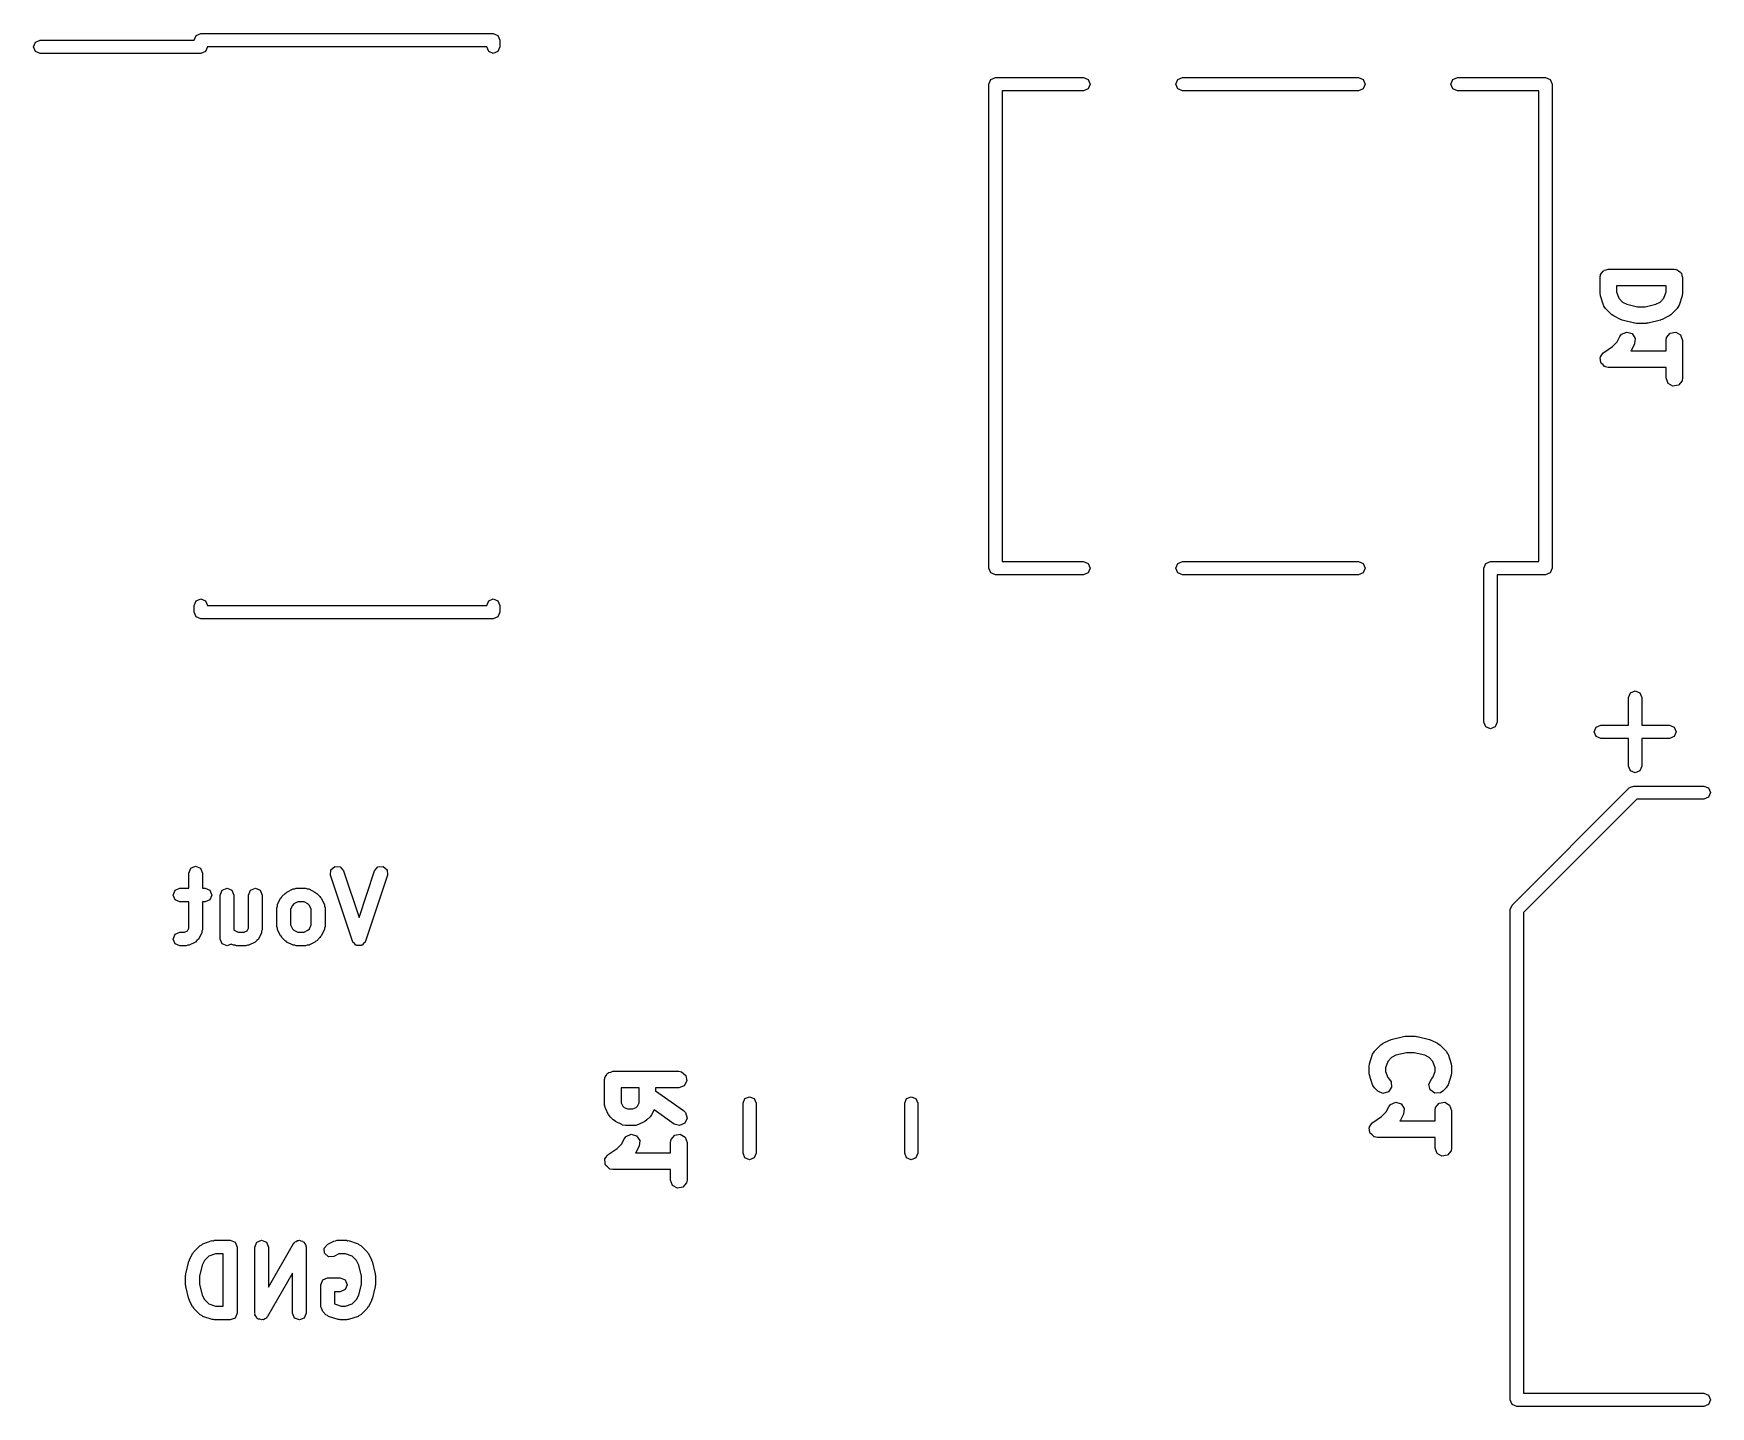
# Model space of a CAD drawing. Extents: x 83.8 to 115, y -109.8 to -83.6.
# Drawn here: x 83.75 to 99, y -109.82 to -97.34 of the extents above; entities that cross this region are included whole.
import ezdxf

# ---------------------------------------------------------------- set-up
doc = ezdxf.new("R2010")
doc.units = 0
doc.layers.add('BLACK', color=7, linetype='CONTINUOUS')

msp = doc.modelspace()

# ---------------------------------------------------------------- linework, layer by layer
at = {"layer": 'BLACK', "linetype": 'CONTINUOUS'}
for p, q in [((83.7726, -97.4176), (83.815, -97.4)), ((83.815, -97.4), (85.215, -97.4)), ((85.215, -97.4), (85.2326, -97.3576)), ((85.2326, -97.3576), (85.275, -97.34)), ((85.275, -97.34), (87.935, -97.34)), ((87.935, -97.34), (87.9774, -97.3576)), ((87.9774, -97.3576), (87.995, -97.4)), ((87.995, -97.4), (87.995, -97.46)), ((83.755, -97.46), (83.7726, -97.4176)), ((83.7726, -97.5024), (83.755, -97.46)), ((83.815, -97.52), (83.7726, -97.5024)), ((85.275, -97.52), (83.815, -97.52)), ((85.3174, -97.5024), (85.275, -97.52)), ((85.335, -97.46), (85.3174, -97.5024)), ((87.875, -97.46), (85.335, -97.46)), ((87.8926, -97.5024), (87.875, -97.46)), ((87.935, -97.52), (87.8926, -97.5024)), ((87.9774, -97.5024), (87.935, -97.52)), ((87.995, -97.46), (87.9774, -97.5024)), ((92.44, -97.8), (92.4576, -97.7576)), ((92.44, -102.2), (92.44, -97.8)), ((92.4576, -97.7576), (92.5, -97.74)), ((92.5, -97.74), (93.3, -97.74)), ((93.3, -97.86), (92.56, -97.86)), ((92.56, -97.86), (92.56, -102.14)), ((93.3, -97.74), (93.3424, -97.7576)), ((93.3424, -97.8424), (93.3, -97.86)), ((93.3424, -97.7576), (93.36, -97.8)), ((93.36, -97.8), (93.3424, -97.8424)), ((94.14, -97.8), (94.1576, -97.7576)), ((94.1576, -97.8424), (94.14, -97.8)), ((94.1576, -97.7576), (94.2, -97.74)), ((94.2, -97.86), (94.1576, -97.8424)), ((94.2, -97.74), (95.8, -97.74)), ((95.8, -97.86), (94.2, -97.86)), ((95.8, -97.74), (95.8424, -97.7576)), ((95.8424, -97.8424), (95.8, -97.86)), ((95.8424, -97.7576), (95.86, -97.8)), ((95.86, -97.8), (95.8424, -97.8424)), ((96.64, -97.8), (96.6576, -97.7576)), ((96.6576, -97.8424), (96.64, -97.8)), ((96.6576, -97.7576), (96.7, -97.74)), ((96.7, -97.86), (96.6576, -97.8424)), ((96.7, -97.74), (97.5, -97.74)), ((97.44, -97.86), (96.7, -97.86)), ((97.44, -102.14), (97.44, -97.86)), ((97.5, -97.74), (97.5424, -97.7576)), ((97.5424, -97.7576), (97.56, -97.8)), ((97.56, -97.8), (97.56, -102.2)), ((97.9964, -99.5571), (97.9981, -99.5474)), ((97.9976, -99.5441), (97.9992, -99.5412)), ((97.9981, -99.5474), (97.9976, -99.5441)), ((97.9992, -99.5412), (98.001, -99.5315)), ((98.001, -99.5315), (98.0135, -99.5166)), ((98.0135, -99.5166), (98.0232, -99.4997)), ((98.0232, -99.4997), (98.0296, -99.4974)), ((98.0296, -99.4974), (98.0339, -99.4922)), ((98.0339, -99.4922), (98.0531, -99.4888)), ((98.0531, -99.4888), (98.0714, -99.4821)), ((98.0714, -99.4821), (98.6714, -99.4821)), ((98.6714, -99.4821), (98.6812, -99.4839)), ((98.6812, -99.4839), (98.6845, -99.4833)), ((98.6845, -99.4833), (98.6873, -99.4849)), ((98.6873, -99.4849), (98.6971, -99.4867)), ((98.6971, -99.4867), (98.712, -99.4992)), ((98.712, -99.4992), (98.7289, -99.5089)), ((98.7289, -99.5089), (98.7312, -99.5153)), ((98.7312, -99.5153), (98.7364, -99.5196)), ((98.7364, -99.5196), (98.7398, -99.5388)), ((98.7398, -99.5388), (98.7464, -99.5571)), ((97.9964, -99.7), (97.9964, -99.5571)), ((97.997, -99.7015), (97.9964, -99.7)), ((98.0003, -99.7237), (97.997, -99.7015)), ((98.1464, -99.6321), (98.1464, -99.6878)), ((98.5964, -99.6321), (98.1464, -99.6321)), ((98.1464, -99.6878), (98.1656, -99.7452)), ((98.5773, -99.7452), (98.5964, -99.6878)), ((98.5964, -99.6878), (98.5964, -99.6321)), ((98.7464, -99.7), (98.7425, -99.7221)), ((98.7464, -99.5571), (98.7464, -99.7)), ((98.0288, -99.8094), (98.0003, -99.7237)), ((98.0316, -99.8129), (98.0288, -99.8094)), ((98.032, -99.8174), (98.0316, -99.8129)), ((98.047, -99.8387), (98.032, -99.8174)), ((98.1041, -99.8959), (98.047, -99.8387)), ((98.1656, -99.7452), (98.2016, -99.7812)), ((98.2016, -99.7812), (98.2405, -99.8007)), ((98.2405, -99.8007), (98.3378, -99.825)), ((98.3378, -99.825), (98.4051, -99.825)), ((98.4051, -99.825), (98.5024, -99.8007)), ((98.5024, -99.8007), (98.5413, -99.7812)), ((98.5413, -99.7812), (98.5773, -99.7452)), ((98.6959, -99.8387), (98.6387, -99.8959)), ((98.6978, -99.8347), (98.6959, -99.8387)), ((98.7016, -99.8323), (98.6978, -99.8347)), ((98.714, -99.8094), (98.7016, -99.8323)), ((98.7426, -99.7237), (98.714, -99.8094)), ((98.7425, -99.7221), (98.7426, -99.7237)), ((98.1056, -99.8966), (98.1041, -99.8959)), ((98.1236, -99.9099), (98.1056, -99.8966)), ((98.1807, -99.9385), (98.1236, -99.9099)), ((98.1843, -99.9389), (98.1807, -99.9385)), ((98.1961, -99.9442), (98.1843, -99.9389)), ((98.3104, -99.9728), (98.1961, -99.9442)), ((98.3138, -99.9724), (98.3104, -99.9728)), ((98.3286, -99.975), (98.3138, -99.9724)), ((98.4143, -99.975), (98.3286, -99.975)), ((98.4175, -99.9738), (98.4143, -99.975)), ((98.4325, -99.9728), (98.4175, -99.9738)), ((98.5468, -99.9442), (98.4325, -99.9728)), ((98.5497, -99.9422), (98.5468, -99.9442)), ((98.5621, -99.9385), (98.5497, -99.9422)), ((98.6193, -99.9099), (98.5621, -99.9385)), ((98.6204, -99.9087), (98.6193, -99.9099)), ((98.6387, -99.8959), (98.6204, -99.9087)), ((98.1094, -100.185), (98.1526, -100.141)), ((98.1526, -100.141), (98.1758, -100.095)), ((98.1758, -100.095), (98.1913, -100.074)), ((98.1913, -100.074), (98.2384, -100.054)), ((98.2384, -100.054), (98.2875, -100.068)), ((98.2875, -100.068), (98.3158, -100.111)), ((98.3158, -100.111), (98.3099, -100.162)), ((98.5964, -100.129), (98.601, -100.103)), ((98.5964, -100.225), (98.5964, -100.129)), ((98.601, -100.103), (98.6339, -100.064)), ((98.6339, -100.064), (98.6845, -100.055)), ((98.6845, -100.055), (98.7289, -100.08)), ((98.7289, -100.08), (98.7464, -100.129)), ((98.7464, -100.129), (98.7464, -100.471)), ((97.9976, -100.287), (97.9997, -100.283)), ((98.0013, -100.308), (97.9976, -100.287)), ((97.9994, -100.279), (98.0123, -100.261)), ((97.9997, -100.283), (97.9994, -100.279)), ((98.0027, -100.33), (98.0013, -100.308)), ((98.0123, -100.261), (98.0232, -100.243)), ((98.0232, -100.243), (98.0273, -100.241)), ((98.0273, -100.241), (98.0298, -100.238)), ((98.0298, -100.238), (98.1094, -100.185)), ((98.2814, -100.219), (98.2771, -100.225)), ((98.2771, -100.225), (98.5964, -100.225)), ((98.3099, -100.162), (98.2814, -100.219)), ((98.0057, -100.333), (98.0027, -100.33)), ((98.0065, -100.337), (98.0057, -100.333)), ((98.0232, -100.351), (98.0065, -100.337)), ((98.0382, -100.367), (98.0232, -100.351)), ((98.0425, -100.368), (98.0382, -100.367)), ((98.0458, -100.37), (98.0425, -100.368)), ((98.0714, -100.375), (98.0458, -100.37)), ((98.5964, -100.375), (98.0714, -100.375)), ((98.5964, -100.471), (98.5964, -100.375)), ((98.614, -100.52), (98.5964, -100.471)), ((98.6584, -100.545), (98.614, -100.52)), ((98.7089, -100.536), (98.6584, -100.545)), ((98.7419, -100.497), (98.7089, -100.536)), ((98.7464, -100.471), (98.7419, -100.497)), ((92.56, -102.14), (93.3, -102.14)), ((93.3, -102.14), (93.3424, -102.158)), ((94.1576, -102.158), (94.2, -102.14)), ((94.2, -102.14), (95.8, -102.14)), ((95.8, -102.14), (95.8424, -102.158)), ((96.9576, -102.158), (97, -102.14)), ((97, -102.14), (97.44, -102.14)), ((92.4576, -102.242), (92.44, -102.2)), ((92.5, -102.26), (92.4576, -102.242)), ((93.3, -102.26), (92.5, -102.26)), ((93.3424, -102.242), (93.3, -102.26)), ((93.3424, -102.158), (93.36, -102.2)), ((93.36, -102.2), (93.3424, -102.242)), ((94.14, -102.2), (94.1576, -102.158)), ((94.1576, -102.242), (94.14, -102.2)), ((94.2, -102.26), (94.1576, -102.242)), ((95.8, -102.26), (94.2, -102.26)), ((95.8424, -102.242), (95.8, -102.26)), ((95.8424, -102.158), (95.86, -102.2)), ((95.86, -102.2), (95.8424, -102.242)), ((96.94, -102.2), (96.9576, -102.158)), ((96.94, -103.6), (96.94, -102.2)), ((97.5, -102.26), (97.06, -102.26)), ((97.06, -102.26), (97.06, -103.6)), ((97.5424, -102.242), (97.5, -102.26)), ((97.56, -102.2), (97.5424, -102.242)), ((85.215, -102.54), (85.2326, -102.498)), ((85.215, -102.6), (85.215, -102.54)), ((85.2326, -102.498), (85.275, -102.48)), ((85.275, -102.48), (85.3174, -102.498)), ((85.3174, -102.498), (85.335, -102.54)), ((85.335, -102.54), (87.875, -102.54)), ((87.875, -102.54), (87.8926, -102.498)), ((87.8926, -102.498), (87.935, -102.48)), ((87.935, -102.48), (87.9774, -102.498)), ((87.9774, -102.498), (87.995, -102.54)), ((87.995, -102.54), (87.995, -102.6)), ((85.2326, -102.642), (85.215, -102.6)), ((85.275, -102.66), (85.2326, -102.642)), ((87.935, -102.66), (85.275, -102.66)), ((87.9774, -102.642), (87.935, -102.66)), ((87.995, -102.6), (87.9774, -102.642)), ((98.255, -103.375), (98.2726, -103.333)), ((98.2726, -103.333), (98.315, -103.315)), ((98.315, -103.315), (98.3574, -103.333)), ((98.3574, -103.333), (98.375, -103.375)), ((98.255, -103.627), (98.255, -103.375)), ((98.375, -103.375), (98.375, -103.627)), ((96.9576, -103.642), (96.94, -103.6)), ((97, -103.66), (96.9576, -103.642)), ((97.0424, -103.642), (97, -103.66)), ((97.06, -103.6), (97.0424, -103.642)), ((97.9425, -103.688), (97.9601, -103.645)), ((97.9601, -103.645), (98.0025, -103.627)), ((98.0025, -103.627), (98.255, -103.627)), ((98.375, -103.627), (98.6275, -103.627)), ((98.6275, -103.627), (98.6699, -103.645)), ((98.6699, -103.645), (98.6875, -103.688)), ((97.9601, -103.73), (97.9425, -103.688)), ((98.0025, -103.748), (97.9601, -103.73)), ((98.255, -103.748), (98.0025, -103.748)), ((98.255, -104), (98.255, -103.748)), ((98.6275, -103.748), (98.375, -103.748)), ((98.375, -103.748), (98.375, -104)), ((98.6699, -103.73), (98.6275, -103.748)), ((98.6875, -103.688), (98.6699, -103.73)), ((98.2726, -104.042), (98.255, -104)), ((98.315, -104.06), (98.2726, -104.042)), ((98.3574, -104.042), (98.315, -104.06)), ((98.375, -104), (98.3574, -104.042)), ((97.1976, -105.262), (98.262, -104.198)), ((98.262, -104.198), (98.2744, -104.192)), ((98.2744, -104.192), (98.3044, -104.18)), ((98.3044, -104.18), (98.94, -104.18)), ((98.94, -104.18), (98.9824, -104.198)), ((98.9824, -104.198), (99, -104.24)), ((99, -104.24), (98.9824, -104.282)), ((98.3293, -104.3), (97.3, -105.329)), ((98.94, -104.3), (98.3293, -104.3)), ((98.9824, -104.282), (98.94, -104.3)), ((85.1661, -104.971), (85.1844, -104.927)), ((85.1661, -105.109), (85.1661, -104.971)), ((85.1844, -104.927), (85.2286, -104.909)), ((85.2286, -104.909), (85.2728, -104.927)), ((85.2728, -104.927), (85.2911, -104.971)), ((85.2911, -104.971), (85.2911, -105.109)), ((86.455, -104.991), (86.4584, -104.943)), ((86.655, -105.591), (86.455, -104.991)), ((86.4584, -104.943), (86.4945, -104.912)), ((86.4945, -104.912), (86.5422, -104.916)), ((86.5422, -104.916), (86.5736, -104.952)), ((86.5736, -104.952), (86.7143, -105.374)), ((86.7143, -105.374), (86.855, -104.952)), ((86.9736, -104.991), (86.7736, -105.591)), ((86.855, -104.952), (86.8863, -104.916)), ((86.8863, -104.916), (86.934, -104.912)), ((86.934, -104.912), (86.9702, -104.943)), ((86.9702, -104.943), (86.9736, -104.991)), ((85.0232, -105.171), (85.0415, -105.127)), ((85.0415, -105.216), (85.0232, -105.171)), ((85.0415, -105.127), (85.0857, -105.109)), ((85.0857, -105.109), (85.1661, -105.109)), ((85.2911, -105.109), (85.3143, -105.109)), ((85.3143, -105.109), (85.3585, -105.127)), ((85.3585, -105.127), (85.3768, -105.171)), ((85.3768, -105.171), (85.3585, -105.216)), ((85.4518, -105.171), (85.4701, -105.127)), ((85.4518, -105.571), (85.4518, -105.171)), ((85.4701, -105.127), (85.5143, -105.109)), ((85.5143, -105.109), (85.5585, -105.127)), ((85.5585, -105.127), (85.5768, -105.171)), ((85.5768, -105.171), (85.5768, -105.488)), ((85.7089, -105.171), (85.7272, -105.127)), ((85.7089, -105.471), (85.7089, -105.171)), ((85.7272, -105.127), (85.7714, -105.109)), ((85.7714, -105.109), (85.8156, -105.127)), ((85.8156, -105.127), (85.8339, -105.171)), ((85.8339, -105.171), (85.8339, -105.486)), ((86.009, -105.194), (86.0129, -105.184)), ((86.0129, -105.184), (86.0415, -105.156)), ((86.0415, -105.156), (86.051, -105.152)), ((86.051, -105.152), (86.0578, -105.144)), ((86.0578, -105.144), (86.1149, -105.116)), ((86.1149, -105.116), (86.1294, -105.114)), ((86.1294, -105.114), (86.1429, -105.109)), ((86.1429, -105.109), (86.2286, -105.109)), ((86.2286, -105.109), (86.242, -105.114)), ((86.242, -105.114), (86.2565, -105.116)), ((86.2565, -105.116), (86.3137, -105.144)), ((86.3137, -105.144), (86.3204, -105.152)), ((86.3204, -105.152), (86.3299, -105.156)), ((86.3299, -105.156), (86.3585, -105.184)), ((86.3585, -105.184), (86.3624, -105.194)), ((85.0857, -105.234), (85.0415, -105.216)), ((85.1661, -105.234), (85.0857, -105.234)), ((85.1661, -105.471), (85.1661, -105.234)), ((85.3143, -105.234), (85.2911, -105.234)), ((85.2911, -105.234), (85.2911, -105.486)), ((85.3585, -105.216), (85.3143, -105.234)), ((85.9661, -105.286), (85.9716, -105.272)), ((85.9661, -105.457), (85.9661, -105.286)), ((85.9716, -105.272), (85.9727, -105.258)), ((85.9727, -105.258), (86.0012, -105.201)), ((86.0012, -105.201), (86.009, -105.194)), ((86.1085, -105.266), (86.0911, -105.3)), ((86.0911, -105.3), (86.0911, -105.442)), ((86.1227, -105.251), (86.1085, -105.266)), ((86.1576, -105.234), (86.1227, -105.251)), ((86.2138, -105.234), (86.1576, -105.234)), ((86.2487, -105.251), (86.2138, -105.234)), ((86.2629, -105.266), (86.2487, -105.251)), ((86.2804, -105.3), (86.2629, -105.266)), ((86.2804, -105.442), (86.2804, -105.3)), ((86.3624, -105.194), (86.3702, -105.201)), ((86.3702, -105.201), (86.3988, -105.258)), ((86.3988, -105.258), (86.3998, -105.272)), ((86.3998, -105.272), (86.4054, -105.286)), ((86.4054, -105.286), (86.4054, -105.457)), ((97.18, -105.304), (97.1976, -105.262)), ((97.18, -109.76), (97.18, -105.304)), ((97.3, -105.329), (97.3, -109.7)), ((85.1534, -105.496), (85.1661, -105.471)), ((85.2911, -105.486), (85.2855, -105.499)), ((85.5768, -105.488), (85.5799, -105.491)), ((85.5799, -105.491), (85.6148, -105.509)), ((85.6963, -105.496), (85.7089, -105.471)), ((85.8339, -105.486), (85.8284, -105.499)), ((85.9716, -105.471), (85.9661, -105.457)), ((85.9727, -105.485), (85.9716, -105.471)), ((86.0012, -105.542), (85.9727, -105.485)), ((86.0911, -105.442), (86.1085, -105.477)), ((86.1085, -105.477), (86.1227, -105.491)), ((86.1227, -105.491), (86.1576, -105.509)), ((86.2138, -105.509), (86.2487, -105.491)), ((86.2487, -105.491), (86.2629, -105.477)), ((86.2629, -105.477), (86.2804, -105.442)), ((86.3988, -105.485), (86.3702, -105.542)), ((86.3998, -105.471), (86.3988, -105.485)), ((86.4054, -105.457), (86.3998, -105.471)), ((85.0232, -105.571), (85.0415, -105.527)), ((85.0415, -105.616), (85.0232, -105.571)), ((85.0415, -105.527), (85.0857, -105.509)), ((85.0857, -105.634), (85.0415, -105.616)), ((85.0857, -105.509), (85.1281, -105.509)), ((85.1429, -105.634), (85.0857, -105.634)), ((85.1281, -105.509), (85.1534, -105.496)), ((85.1563, -105.628), (85.1429, -105.634)), ((85.1708, -105.627), (85.1563, -105.628)), ((85.228, -105.599), (85.1708, -105.627)), ((85.2409, -105.584), (85.228, -105.599)), ((85.2559, -105.571), (85.2409, -105.584)), ((85.2845, -105.514), (85.2559, -105.571)), ((85.2855, -105.499), (85.2845, -105.514)), ((85.4701, -105.616), (85.4518, -105.571)), ((85.5143, -105.634), (85.4701, -105.616)), ((85.5531, -105.618), (85.5143, -105.634)), ((85.572, -105.627), (85.5531, -105.618)), ((85.5866, -105.628), (85.572, -105.627)), ((85.6, -105.634), (85.5866, -105.628)), ((85.6857, -105.634), (85.6, -105.634)), ((85.6148, -105.509), (85.671, -105.509)), ((85.671, -105.509), (85.6963, -105.496)), ((85.6992, -105.628), (85.6857, -105.634)), ((85.7137, -105.627), (85.6992, -105.628)), ((85.7708, -105.599), (85.7137, -105.627)), ((85.7838, -105.584), (85.7708, -105.599)), ((85.7988, -105.571), (85.7838, -105.584)), ((85.8273, -105.514), (85.7988, -105.571)), ((85.8284, -105.499), (85.8273, -105.514)), ((86.009, -105.549), (86.0012, -105.542)), ((86.0129, -105.558), (86.009, -105.549)), ((86.0415, -105.587), (86.0129, -105.558)), ((86.051, -105.591), (86.0415, -105.587)), ((86.0578, -105.599), (86.051, -105.591)), ((86.1149, -105.627), (86.0578, -105.599)), ((86.1294, -105.628), (86.1149, -105.627)), ((86.1429, -105.634), (86.1294, -105.628)), ((86.2286, -105.634), (86.1429, -105.634)), ((86.1576, -105.509), (86.2138, -105.509)), ((86.242, -105.628), (86.2286, -105.634)), ((86.2565, -105.627), (86.242, -105.628)), ((86.3137, -105.599), (86.2565, -105.627)), ((86.3204, -105.591), (86.3137, -105.599)), ((86.3299, -105.587), (86.3204, -105.591)), ((86.3585, -105.558), (86.3299, -105.587)), ((86.3624, -105.549), (86.3585, -105.558)), ((86.3702, -105.542), (86.3624, -105.549)), ((86.6581, -105.595), (86.655, -105.591)), ((86.6584, -105.599), (86.6581, -105.595)), ((86.6733, -105.612), (86.6584, -105.599)), ((86.6863, -105.627), (86.6733, -105.612)), ((86.691, -105.628), (86.6863, -105.627)), ((86.6945, -105.631), (86.691, -105.628)), ((86.7143, -105.629), (86.6945, -105.631)), ((86.734, -105.631), (86.7143, -105.629)), ((86.7376, -105.628), (86.734, -105.631)), ((86.7422, -105.627), (86.7376, -105.628)), ((86.7552, -105.612), (86.7422, -105.627)), ((86.7702, -105.599), (86.7552, -105.612)), ((86.7705, -105.595), (86.7702, -105.599)), ((86.7736, -105.591), (86.7705, -105.595)), ((95.947, -106.59), (96.0041, -106.533)), ((96.0041, -106.533), (96.0225, -106.52)), ((96.0225, -106.52), (96.0236, -106.519)), ((96.0236, -106.519), (96.0807, -106.49)), ((96.0807, -106.49), (96.0932, -106.486)), ((96.0932, -106.486), (96.0961, -106.484)), ((96.0961, -106.484), (96.2104, -106.456)), ((96.2104, -106.456), (96.2253, -106.455)), ((96.2253, -106.455), (96.2286, -106.454)), ((96.2286, -106.454), (96.3143, -106.454)), ((96.3143, -106.454), (96.329, -106.456)), ((96.329, -106.456), (96.3325, -106.456)), ((96.3325, -106.456), (96.4468, -106.484)), ((96.4468, -106.484), (96.4586, -106.49)), ((96.4586, -106.49), (96.4621, -106.49)), ((96.4621, -106.49), (96.5193, -106.519)), ((96.5193, -106.519), (96.5373, -106.532)), ((96.5373, -106.532), (96.5387, -106.533)), ((96.5387, -106.533), (96.5959, -106.59)), ((95.8964, -106.729), (95.9003, -106.706)), ((95.9003, -106.705), (95.9288, -106.619)), ((95.9003, -106.706), (95.9003, -106.705)), ((95.9288, -106.619), (95.9413, -106.596)), ((95.9413, -106.596), (95.9451, -106.594)), ((95.9451, -106.594), (95.947, -106.59)), ((96.0656, -106.683), (96.0464, -106.741)), ((96.1016, -106.647), (96.0656, -106.683)), ((96.1405, -106.628), (96.1016, -106.647)), ((96.2378, -106.604), (96.1405, -106.628)), ((96.3051, -106.604), (96.2378, -106.604)), ((96.4024, -106.628), (96.3051, -106.604)), ((96.4413, -106.647), (96.4024, -106.628)), ((96.4773, -106.683), (96.4413, -106.647)), ((96.4964, -106.741), (96.4773, -106.683)), ((96.5959, -106.59), (96.6108, -106.611)), ((96.6108, -106.611), (96.6112, -106.616)), ((96.6112, -106.616), (96.614, -106.619)), ((96.614, -106.619), (96.6426, -106.705)), ((96.6426, -106.705), (96.6459, -106.727)), ((88.9464, -106.848), (88.9481, -106.839)), ((88.9464, -107.077), (88.9464, -106.848)), ((88.9476, -106.835), (88.9492, -106.832)), ((88.9481, -106.839), (88.9476, -106.835)), ((88.9492, -106.832), (88.951, -106.823)), ((88.951, -106.823), (88.9635, -106.808)), ((88.9635, -106.808), (88.9732, -106.791)), ((88.9732, -106.791), (88.9796, -106.789)), ((88.9796, -106.789), (88.9839, -106.783)), ((88.9839, -106.783), (89.0031, -106.78)), ((89.0031, -106.78), (89.0214, -106.773)), ((89.0214, -106.773), (89.6214, -106.773)), ((89.6214, -106.773), (89.6471, -106.778)), ((89.6471, -106.778), (89.6864, -106.811)), ((89.6953, -106.861), (89.6696, -106.906)), ((89.6864, -106.811), (89.6953, -106.861)), ((95.8964, -106.786), (95.8964, -106.729)), ((95.897, -106.787), (95.8964, -106.786)), ((95.9003, -106.809), (95.897, -106.787)), ((95.9288, -106.895), (95.9003, -106.809)), ((96.0464, -106.741), (96.0464, -106.774)), ((96.0464, -106.774), (96.0656, -106.831)), ((96.0656, -106.831), (96.0816, -106.847)), ((96.0816, -106.847), (96.0965, -106.868)), ((96.4396, -106.893), (96.4613, -106.847)), ((96.4613, -106.847), (96.4773, -106.831)), ((96.4773, -106.831), (96.4964, -106.774)), ((96.4964, -106.774), (96.4964, -106.741)), ((96.6426, -106.809), (96.614, -106.895)), ((96.6464, -106.786), (96.6425, -106.808)), ((96.6425, -106.808), (96.6426, -106.809)), ((96.6459, -106.727), (96.6464, -106.729)), ((96.6464, -106.729), (96.6464, -106.786)), ((89.0964, -106.923), (89.0964, -107.059)), ((89.2607, -106.923), (89.0964, -106.923)), ((89.2607, -107.059), (89.2607, -106.923)), ((89.6214, -106.923), (89.4107, -106.923)), ((89.4107, -106.923), (89.4107, -106.952)), ((89.4107, -106.952), (89.6644, -107.13)), ((89.6696, -106.906), (89.6214, -106.923)), ((90.2226, -107.022), (90.265, -107.004)), ((90.265, -107.004), (90.3074, -107.022)), ((91.6926, -107.022), (91.735, -107.004)), ((91.735, -107.004), (91.7774, -107.022)), ((95.9316, -106.899), (95.9288, -106.895)), ((95.932, -106.903), (95.9316, -106.899)), ((95.947, -106.924), (95.932, -106.903)), ((95.9755, -106.953), (95.947, -106.924)), ((96.022, -106.975), (95.9755, -106.953)), ((96.0716, -106.961), (96.022, -106.975)), ((96.101, -106.919), (96.0716, -106.961)), ((96.0965, -106.868), (96.101, -106.919)), ((96.4528, -106.943), (96.4396, -106.893)), ((96.4949, -106.972), (96.4528, -106.943)), ((96.546, -106.968), (96.4949, -106.972)), ((96.5673, -106.953), (96.546, -106.968)), ((96.5959, -106.924), (96.5673, -106.953)), ((96.5978, -106.92), (96.5959, -106.924)), ((96.6016, -106.918), (96.5978, -106.92)), ((96.614, -106.895), (96.6016, -106.918)), ((88.948, -107.081), (88.9464, -107.077)), ((88.9469, -107.085), (88.948, -107.081)), ((88.9543, -107.11), (88.9469, -107.085)), ((88.9829, -107.168), (88.9543, -107.11)), ((88.9841, -107.169), (88.9829, -107.168)), ((88.997, -107.187), (88.9841, -107.169)), ((89.0964, -107.059), (89.1116, -107.09)), ((89.1116, -107.09), (89.123, -107.101)), ((89.123, -107.101), (89.1534, -107.116)), ((89.1534, -107.116), (89.2037, -107.116)), ((89.2037, -107.116), (89.2341, -107.101)), ((89.2341, -107.101), (89.2455, -107.09)), ((89.2455, -107.09), (89.2607, -107.059)), ((89.3742, -107.168), (89.3609, -107.186)), ((89.3957, -107.125), (89.3742, -107.168)), ((89.5784, -107.253), (89.3957, -107.125)), ((89.6644, -107.13), (89.6829, -107.148)), ((89.6829, -107.148), (89.6961, -107.198)), ((90.205, -107.064), (90.2226, -107.022)), ((90.205, -107.518), (90.205, -107.064)), ((90.3074, -107.022), (90.325, -107.064)), ((90.325, -107.064), (90.325, -107.518)), ((91.675, -107.064), (91.6926, -107.022)), ((91.675, -107.518), (91.675, -107.064)), ((91.7774, -107.022), (91.795, -107.064)), ((91.795, -107.064), (91.795, -107.518)), ((96.0094, -107.185), (96.0526, -107.141)), ((96.0526, -107.141), (96.0758, -107.095)), ((96.0758, -107.095), (96.0913, -107.074)), ((96.0913, -107.074), (96.1384, -107.054)), ((96.1384, -107.054), (96.1875, -107.068)), ((96.2099, -107.162), (96.1814, -107.219)), ((96.1875, -107.068), (96.2158, -107.111)), ((96.2158, -107.111), (96.2099, -107.162)), ((96.4964, -107.129), (96.501, -107.103)), ((96.4964, -107.225), (96.4964, -107.129)), ((96.501, -107.103), (96.5339, -107.064)), ((96.5339, -107.064), (96.5845, -107.055)), ((96.5845, -107.055), (96.6289, -107.08)), ((96.6289, -107.08), (96.6464, -107.129)), ((96.6464, -107.129), (96.6464, -107.471)), ((89.0255, -107.216), (88.997, -107.187)), ((89.027, -107.216), (89.0255, -107.216)), ((89.045, -107.23), (89.027, -107.216)), ((89.1022, -107.258), (89.045, -107.23)), ((89.1066, -107.259), (89.1022, -107.258)), ((89.1101, -107.262), (89.1066, -107.259)), ((89.1357, -107.266), (89.1101, -107.262)), ((89.2214, -107.266), (89.1357, -107.266)), ((89.2256, -107.265), (89.2214, -107.266)), ((89.23, -107.266), (89.2256, -107.265)), ((89.255, -107.258), (89.23, -107.266)), ((89.3121, -107.23), (89.255, -107.258)), ((89.3132, -107.229), (89.3121, -107.23)), ((89.3316, -107.216), (89.3132, -107.229)), ((89.3602, -107.187), (89.3316, -107.216)), ((89.3609, -107.186), (89.3602, -107.187)), ((89.628, -107.266), (89.5784, -107.253)), ((89.6745, -107.244), (89.628, -107.266)), ((89.6961, -107.198), (89.6745, -107.244)), ((95.8976, -107.287), (95.8997, -107.283)), ((95.9013, -107.308), (95.8976, -107.287)), ((95.8994, -107.279), (95.9123, -107.261)), ((95.8997, -107.283), (95.8994, -107.279)), ((95.9027, -107.33), (95.9013, -107.308)), ((95.9123, -107.261), (95.9232, -107.243)), ((95.9232, -107.243), (95.9273, -107.241)), ((95.9273, -107.241), (95.9298, -107.238)), ((95.9298, -107.238), (96.0094, -107.185)), ((96.1814, -107.219), (96.1771, -107.225)), ((96.1771, -107.225), (96.4964, -107.225)), ((88.9798, -107.529), (89.0594, -107.476)), ((89.0594, -107.476), (89.1026, -107.432)), ((89.1026, -107.432), (89.1258, -107.386)), ((89.1258, -107.386), (89.1413, -107.365)), ((89.1413, -107.365), (89.1884, -107.345)), ((89.1884, -107.345), (89.2375, -107.36)), ((89.2599, -107.453), (89.2314, -107.51)), ((89.2375, -107.36), (89.2658, -107.402)), ((89.2658, -107.402), (89.2599, -107.453)), ((89.5464, -107.42), (89.551, -107.394)), ((89.5464, -107.516), (89.5464, -107.42)), ((89.551, -107.394), (89.5839, -107.355)), ((89.5839, -107.355), (89.6345, -107.346)), ((89.6345, -107.346), (89.6789, -107.372)), ((89.6789, -107.372), (89.6964, -107.42)), ((89.6964, -107.42), (89.6964, -107.763)), ((95.9057, -107.333), (95.9027, -107.33)), ((95.9065, -107.337), (95.9057, -107.333)), ((95.9232, -107.351), (95.9065, -107.337)), ((95.9382, -107.367), (95.9232, -107.351)), ((95.9425, -107.368), (95.9382, -107.367)), ((95.9458, -107.37), (95.9425, -107.368)), ((95.9714, -107.375), (95.9458, -107.37)), ((96.4964, -107.375), (95.9714, -107.375)), ((96.4964, -107.471), (96.4964, -107.375)), ((96.514, -107.52), (96.4964, -107.471)), ((96.6464, -107.471), (96.6419, -107.497)), ((88.9476, -107.578), (88.9497, -107.574)), ((88.9513, -107.6), (88.9476, -107.578)), ((88.9494, -107.57), (88.9623, -107.553)), ((88.9497, -107.574), (88.9494, -107.57)), ((88.9527, -107.621), (88.9513, -107.6)), ((88.9557, -107.624), (88.9527, -107.621)), ((88.9565, -107.629), (88.9557, -107.624)), ((88.9732, -107.643), (88.9565, -107.629)), ((88.9623, -107.553), (88.9732, -107.534)), ((88.9732, -107.534), (88.9773, -107.532)), ((88.9773, -107.532), (88.9798, -107.529)), ((89.2314, -107.51), (89.2271, -107.516)), ((89.2271, -107.516), (89.5464, -107.516)), ((90.2226, -107.561), (90.205, -107.518)), ((90.265, -107.578), (90.2226, -107.561)), ((90.3074, -107.561), (90.265, -107.578)), ((90.325, -107.518), (90.3074, -107.561)), ((91.6926, -107.561), (91.675, -107.518)), ((91.735, -107.578), (91.6926, -107.561)), ((91.7774, -107.561), (91.735, -107.578)), ((91.795, -107.518), (91.7774, -107.561)), ((96.5584, -107.545), (96.514, -107.52)), ((96.6089, -107.536), (96.5584, -107.545)), ((96.6419, -107.497), (96.6089, -107.536)), ((88.9882, -107.658), (88.9732, -107.643)), ((88.9925, -107.659), (88.9882, -107.658)), ((88.9958, -107.662), (88.9925, -107.659)), ((89.0214, -107.666), (88.9958, -107.662)), ((89.5464, -107.666), (89.0214, -107.666)), ((89.5464, -107.763), (89.5464, -107.666)), ((89.564, -107.811), (89.5464, -107.763)), ((89.6964, -107.763), (89.6919, -107.788)), ((89.6084, -107.836), (89.564, -107.811)), ((89.6589, -107.828), (89.6084, -107.836)), ((89.6919, -107.788), (89.6589, -107.828)), ((85.2129, -108.413), (85.2701, -108.356)), ((85.2701, -108.356), (85.2835, -108.35)), ((85.2835, -108.35), (85.2945, -108.341)), ((85.2945, -108.341), (85.3802, -108.312)), ((85.3802, -108.312), (85.3905, -108.313)), ((85.3905, -108.313), (85.4, -108.309)), ((85.4, -108.309), (85.5429, -108.309)), ((85.5429, -108.309), (85.5871, -108.327)), ((85.5871, -108.327), (85.6054, -108.371)), ((85.6054, -108.371), (85.6054, -108.971)), ((85.7661, -108.371), (85.7844, -108.327)), ((85.7661, -108.971), (85.7661, -108.371)), ((85.7844, -108.327), (85.8286, -108.309)), ((85.8286, -108.309), (85.8728, -108.327)), ((85.8728, -108.327), (85.8911, -108.371)), ((85.8911, -108.736), (86.1172, -108.34)), ((85.8911, -108.371), (85.8911, -108.736)), ((86.1172, -108.34), (86.1239, -108.335)), ((86.1239, -108.335), (86.1272, -108.327)), ((86.1272, -108.327), (86.1422, -108.321)), ((86.1422, -108.321), (86.155, -108.311)), ((86.155, -108.311), (86.1635, -108.312)), ((86.1635, -108.312), (86.1714, -108.309)), ((86.1714, -108.309), (86.1864, -108.315)), ((86.1864, -108.315), (86.2024, -108.317)), ((86.2024, -108.317), (86.2077, -108.324)), ((86.2077, -108.324), (86.2156, -108.327)), ((86.2156, -108.327), (86.2218, -108.342)), ((86.2218, -108.342), (86.2317, -108.355)), ((86.2317, -108.355), (86.2306, -108.363)), ((86.2306, -108.363), (86.2339, -108.371)), ((86.2339, -108.371), (86.2339, -108.971)), ((86.3978, -108.38), (86.4292, -108.344)), ((86.4012, -108.428), (86.3978, -108.38)), ((86.4292, -108.344), (86.4863, -108.316)), ((86.4863, -108.316), (86.5008, -108.314)), ((86.5008, -108.314), (86.5143, -108.309)), ((86.5143, -108.309), (86.6, -108.309)), ((86.6, -108.309), (86.6095, -108.313)), ((86.6095, -108.313), (86.6198, -108.312)), ((86.6198, -108.312), (86.7055, -108.341)), ((86.7055, -108.341), (86.7165, -108.35)), ((86.7165, -108.35), (86.7299, -108.356)), ((86.7299, -108.356), (86.7871, -108.413)), ((85.1394, -108.613), (85.1679, -108.499)), ((85.1679, -108.499), (85.1722, -108.493)), ((85.1722, -108.493), (85.1727, -108.486)), ((85.1727, -108.486), (85.2012, -108.429)), ((85.2012, -108.429), (85.209, -108.422)), ((85.209, -108.422), (85.2129, -108.413)), ((85.2875, -108.536), (85.2625, -108.636)), ((85.3085, -108.494), (85.2875, -108.536)), ((85.348, -108.455), (85.3085, -108.494)), ((85.4101, -108.434), (85.348, -108.455)), ((85.4804, -108.434), (85.4101, -108.434)), ((85.4804, -108.909), (85.4804, -108.434)), ((86.4374, -108.459), (86.4012, -108.428)), ((86.4851, -108.456), (86.4374, -108.459)), ((86.529, -108.434), (86.4851, -108.456)), ((86.5899, -108.434), (86.529, -108.434)), ((86.652, -108.455), (86.5899, -108.434)), ((86.6915, -108.494), (86.652, -108.455)), ((86.7125, -108.536), (86.6915, -108.494)), ((86.7375, -108.636), (86.7125, -108.536)), ((86.7871, -108.413), (86.791, -108.422)), ((86.791, -108.422), (86.7988, -108.429)), ((86.7988, -108.429), (86.8273, -108.486)), ((86.8273, -108.486), (86.8278, -108.493)), ((86.8278, -108.493), (86.8321, -108.499)), ((86.8321, -108.499), (86.8606, -108.613)), ((85.1375, -108.629), (85.1405, -108.621)), ((85.1375, -108.714), (85.1375, -108.629)), ((85.1405, -108.621), (85.1394, -108.613)), ((85.2625, -108.636), (85.2625, -108.707)), ((86.1089, -108.607), (85.8828, -109.002)), ((86.1089, -108.971), (86.1089, -108.607)), ((86.3661, -108.714), (86.3844, -108.67)), ((86.3844, -108.67), (86.4286, -108.652)), ((86.4286, -108.652), (86.5429, -108.652)), ((86.5429, -108.652), (86.5871, -108.67)), ((86.5871, -108.67), (86.6054, -108.714)), ((86.7375, -108.707), (86.7375, -108.636)), ((86.8606, -108.613), (86.8595, -108.621)), ((86.8595, -108.621), (86.8625, -108.629)), ((86.8625, -108.629), (86.8625, -108.714)), ((85.1405, -108.722), (85.1375, -108.714)), ((85.1394, -108.729), (85.1405, -108.722)), ((85.1679, -108.844), (85.1394, -108.729)), ((85.1722, -108.849), (85.1679, -108.844)), ((85.1727, -108.857), (85.1722, -108.849)), ((85.2625, -108.707), (85.2875, -108.807)), ((85.2875, -108.807), (85.3085, -108.849)), ((85.3085, -108.849), (85.348, -108.888)), ((86.3661, -108.914), (86.3661, -108.714)), ((86.5429, -108.777), (86.4911, -108.777)), ((86.4911, -108.777), (86.4911, -108.888)), ((86.5871, -108.758), (86.5429, -108.777)), ((86.6054, -108.714), (86.5871, -108.758)), ((86.652, -108.888), (86.6915, -108.849)), ((86.6915, -108.849), (86.7125, -108.807)), ((86.7125, -108.807), (86.7375, -108.707)), ((86.8278, -108.849), (86.8273, -108.857)), ((86.8321, -108.844), (86.8278, -108.849)), ((86.8606, -108.729), (86.8321, -108.844)), ((86.8625, -108.714), (86.8595, -108.722)), ((86.8595, -108.722), (86.8606, -108.729)), ((85.2012, -108.914), (85.1727, -108.857)), ((85.209, -108.92), (85.2012, -108.914)), ((85.2129, -108.93), (85.209, -108.92)), ((85.2701, -108.987), (85.2129, -108.93)), ((85.2835, -108.993), (85.2701, -108.987)), ((85.2945, -109.002), (85.2835, -108.993)), ((85.348, -108.888), (85.4101, -108.909)), ((85.4101, -108.909), (85.4804, -108.909)), ((85.6054, -108.971), (85.5871, -109.016)), ((85.7694, -108.979), (85.7661, -108.971)), ((85.7683, -108.988), (85.7694, -108.979)), ((85.7782, -109.001), (85.7683, -108.988)), ((85.7844, -109.016), (85.7782, -109.001)), ((86.1272, -109.016), (86.1089, -108.971)), ((86.2339, -108.971), (86.2156, -109.016)), ((86.3714, -108.927), (86.3661, -108.914)), ((86.3844, -108.958), (86.3714, -108.927)), ((86.4129, -108.987), (86.3844, -108.958)), ((86.4264, -108.993), (86.4129, -108.987)), ((86.4374, -109.002), (86.4264, -108.993)), ((86.4911, -108.888), (86.553, -108.909)), ((86.553, -108.909), (86.5899, -108.909)), ((86.5899, -108.909), (86.652, -108.888)), ((86.7165, -108.993), (86.7055, -109.002)), ((86.7299, -108.987), (86.7165, -108.993)), ((86.7871, -108.93), (86.7299, -108.987)), ((86.791, -108.92), (86.7871, -108.93)), ((86.7988, -108.914), (86.791, -108.92)), ((86.8273, -108.857), (86.7988, -108.914)), ((85.3802, -109.031), (85.2945, -109.002)), ((85.3905, -109.03), (85.3802, -109.031)), ((85.4, -109.034), (85.3905, -109.03)), ((85.5429, -109.034), (85.4, -109.034)), ((85.5871, -109.016), (85.5429, -109.034)), ((85.7923, -109.019), (85.7844, -109.016)), ((85.7976, -109.026), (85.7923, -109.019)), ((85.8136, -109.028), (85.7976, -109.026)), ((85.8286, -109.034), (85.8136, -109.028)), ((85.8365, -109.031), (85.8286, -109.034)), ((85.845, -109.032), (85.8365, -109.031)), ((85.8578, -109.022), (85.845, -109.032)), ((85.8728, -109.016), (85.8578, -109.022)), ((85.876, -109.008), (85.8728, -109.016)), ((85.8828, -109.002), (85.876, -109.008)), ((86.1714, -109.034), (86.1272, -109.016)), ((86.2156, -109.016), (86.1714, -109.034)), ((86.5231, -109.031), (86.4374, -109.002)), ((86.5334, -109.03), (86.5231, -109.031)), ((86.5429, -109.034), (86.5334, -109.03)), ((86.6, -109.034), (86.5429, -109.034)), ((86.6095, -109.03), (86.6, -109.034)), ((86.6198, -109.031), (86.6095, -109.03)), ((86.7055, -109.002), (86.6198, -109.031)), ((97.1976, -109.802), (97.18, -109.76)), ((97.3, -109.7), (98.94, -109.7)), ((98.94, -109.7), (98.9824, -109.718)), ((98.9824, -109.718), (99, -109.76)), ((99, -109.76), (98.9824, -109.802)), ((97.24, -109.82), (97.1976, -109.802)), ((98.94, -109.82), (97.24, -109.82)), ((98.9824, -109.802), (98.94, -109.82))]:
    msp.add_line(p, q, dxfattribs=at)

doc.saveas('drawing.dxf')
